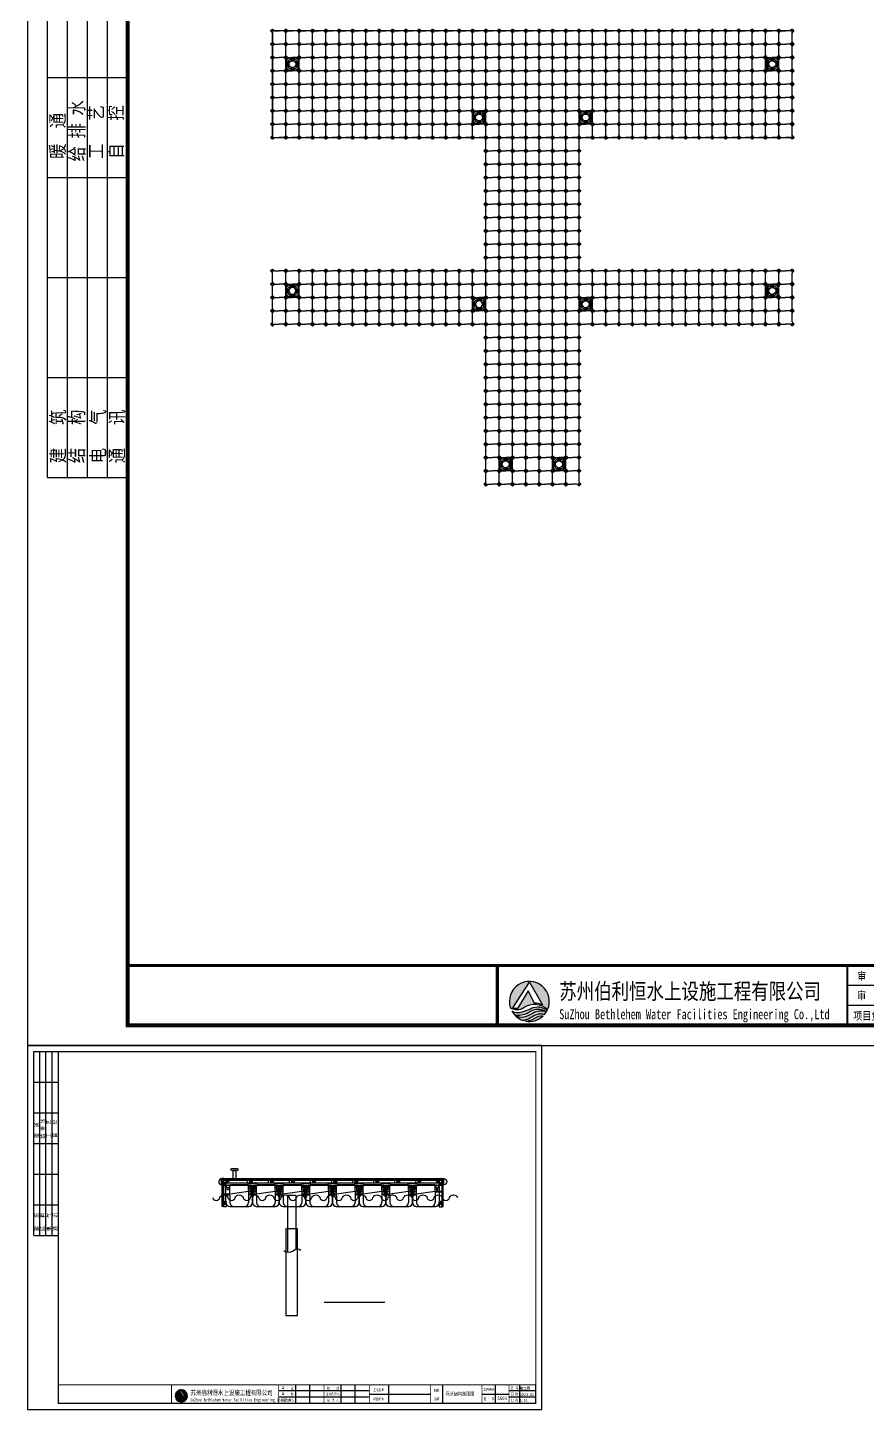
# Model space of a CAD drawing. Extents: x 140753 to 369320, y 91222 to 396627.
# Drawn here: x 244115 to 275615, y 223364 to 275173 of the extents above; entities that cross this region are included whole.
import ezdxf

# ---------------------------------------------------------------- set-up
doc = ezdxf.new("R2010")
doc.units = 0
doc.header["$LTSCALE"] = 1000
for name, color, linetype in [('DIM_SYMB', 3, 'Continuous'), ('W-_ANTICOLLISION防撞措施', 121, 'Continuous'), ('W-FLOAT_BOWL浮筒', 253, 'Continuous'), ('W-MOUNTING固定方式', 5, 'Continuous'), ('W-Water-水流线', 140, 'Continuous'), ('栏杆', 6, 'Continuous'), ('短销钉', 253, 'Continuous'), ('蓝色浮筒', 150, 'Continuous')]:
    doc.layers.add(name, color=color, linetype=linetype)
doc.layers.add('伯利恒浮筒', color=5, linetype='Continuous', lineweight=5)
doc.styles.add('-宋体', font='', dxfattribs={"width": 0.8})
doc.styles.add('_TCH_DIM', font='SIMPLEX.shx', dxfattribs={"width": 0.7, "bigfont": 'GBCBIG.shx'})
doc.styles.get("Standard").update_dxf_attribs({"font": ''})
doc.styles.add('图框', font='')
doc.styles.add('黑体', font='simhei.ttf', dxfattribs={"width": 0.8})
doc.styles.get('-宋体').set_extended_font_data('SimSun')
doc.styles.get('Standard').set_extended_font_data('SimSun')
doc.styles.get('图框').set_extended_font_data('SimSun')

# ---------------------------------------------------------------- blocks, each defined once
blk = doc.blocks.new('浮筒')
at = {"layer": '蓝色浮筒'}
blk.add_line((441, 238), (441, 238), dxfattribs=at)
for points in [[(0, 417, 0.198912), (-9, 438), (-49, 479, -0.414214), (-49, 521), (-21, 549, -0.414214), (21, 549), (62, 509, 0.198912), (83, 500), (250, 500)], [(500, 417, -0.198912), (509, 438), (549, 479, 0.414214), (549, 521), (521, 549, 0.414214), (479, 549), (438, 509, -0.198912), (417, 500), (250, 500)], [(0, 83, -0.198912), (-9, 62), (-49, 21, 0.414214), (-49, -21), (-21, -49, 0.414214), (21, -49), (62, -9, -0.198912), (83, 0), (250, 0)], [(500, 83, 0.198912), (509, 62), (549, 21, -0.414214), (549, -21), (521, -49, -0.414214), (479, -49), (438, -9, 0.198912), (417, 0), (250, 0)]]:
    blk.add_lwpolyline(points, format="xyb", dxfattribs=at)
for points in [[(0, 417), (0, 83)], [(500, 417), (500, 83)]]:
    blk.add_lwpolyline(points, dxfattribs=at)
for centre, radius, start, end in [((0, 500), 25, 101.4783, 168.5217), ((0, 525), 5, 354.2608, 185.7392), ((0, 500), 25, 11.4783, 78.5217), ((500, 500), 25, 101.4783, 168.5217), ((500, 525), 5, 354.2608, 185.7392), ((500, 500), 25, 11.4783, 78.5217), ((-25, 500), 5, 84.2608, 275.7392), ((-25, 0), 5, 84.2608, 275.7392), ((0, 500), 25, 191.4783, 258.5217), ((0, 0), 25, 101.4783, 168.5217), ((0, 475), 5, 174.2608, 5.7392), ((0, 25), 5, 354.2608, 185.7392), ((0, 500), 25, 281.4783, 348.5217), ((0, 0), 25, 11.4783, 78.5217), ((25, 500), 5, 264.2608, 95.7392), ((25, 0), 5, 264.2608, 95.7392), ((475, 500), 5, 84.2608, 275.7392), ((475, 0), 5, 84.2608, 275.7392), ((500, 500), 25, 191.4783, 258.5217), ((500, 0), 25, 101.4783, 168.5217), ((500, 475), 5, 174.2608, 5.7392), ((500, 25), 5, 354.2608, 185.7392), ((500, 500), 25, 281.4783, 348.5217), ((500, 0), 25, 11.4783, 78.5217), ((525, 500), 5, 264.2608, 95.7392), ((525, 0), 5, 264.2608, 95.7392), ((0, 0), 25, 191.4783, 258.5217), ((0, -25), 5, 174.2608, 5.7392), ((0, 0), 25, 281.4783, 348.5217), ((500, 0), 25, 191.4783, 258.5217), ((500, -25), 5, 174.2608, 5.7392), ((500, 0), 25, 281.4783, 348.5217)]:
    blk.add_arc(centre, radius, start, end, dxfattribs=at)
blk = doc.blocks.new('*U164')
at = {"layer": '蓝色浮筒', "rotation": 180.0000000383531}
blk.add_blockref('浮筒', (250, 250), dxfattribs=at)
blk = doc.blocks.new('*U165')
at = {"layer": 'W-_ANTICOLLISION防撞措施', "color": 0, "linetype": 'ByBlock', "lineweight": -2, "transparency": 16777216}
for p in [(0, 0), (500, 0), (1000, 0), (1500, 0), (2000, 0), (2500, 0), (3000, 0), (3500, 0), (4000, 0), (4500, 0), (5000, 0), (5500, 0), (6000, 0), (6500, 0), (7000, 0), (7500, 0), (8000, 0), (8500, 0), (9000, 0), (9500, 0), (10000, 0), (10500, 0), (11000, 0), (11500, 0), (12000, 0), (12500, 0), (13000, 0), (13500, 0), (14000, 0), (14500, 0), (15000, 0), (15500, 0), (16000, 0), (16500, 0), (17000, 0), (17500, 0), (18000, 0), (18500, 0), (19000, 0), (0, -500), (500, -500), (1000, -500), (1500, -500), (2000, -500), (2500, -500), (3000, -500), (3500, -500), (4000, -500), (4500, -500), (5000, -500), (5500, -500), (6000, -500), (6500, -500), (7000, -500), (7500, -500), (8000, -500), (8500, -500), (9000, -500), (9500, -500), (10000, -500), (10500, -500), (11000, -500), (11500, -500), (12000, -500), (12500, -500), (13000, -500), (13500, -500), (14000, -500), (14500, -500), (15000, -500), (15500, -500), (16000, -500), (16500, -500), (17000, -500), (17500, -500), (18000, -500), (18500, -500), (19000, -500), (0, -1000), (500, -1000), (1000, -1000), (1500, -1000), (2000, -1000), (2500, -1000), (3000, -1000), (3500, -1000), (4000, -1000), (4500, -1000), (5000, -1000), (5500, -1000), (6000, -1000), (6500, -1000), (7000, -1000), (7500, -1000), (8000, -1000), (8500, -1000), (9000, -1000), (9500, -1000), (10000, -1000), (10500, -1000), (11000, -1000), (11500, -1000), (12000, -1000), (12500, -1000), (13000, -1000), (13500, -1000), (14000, -1000), (14500, -1000), (15000, -1000), (15500, -1000), (16000, -1000), (16500, -1000), (17000, -1000), (17500, -1000), (18000, -1000), (18500, -1000), (19000, -1000), (0, -1500), (500, -1500), (1000, -1500), (1500, -1500), (2000, -1500), (2500, -1500), (3000, -1500), (3500, -1500), (4000, -1500), (4500, -1500), (5000, -1500), (5500, -1500), (6000, -1500), (6500, -1500), (7000, -1500), (7500, -1500), (8000, -1500), (8500, -1500), (9000, -1500), (9500, -1500), (10000, -1500), (10500, -1500), (11000, -1500), (11500, -1500), (12000, -1500), (12500, -1500), (13000, -1500), (13500, -1500), (14000, -1500), (14500, -1500), (15000, -1500), (15500, -1500), (16000, -1500), (16500, -1500), (17000, -1500), (17500, -1500), (18000, -1500), (18500, -1500), (19000, -1500), (0, -2000), (500, -2000), (1000, -2000), (1500, -2000), (2000, -2000), (2500, -2000), (3000, -2000), (3500, -2000), (4000, -2000), (4500, -2000), (5000, -2000), (5500, -2000), (6000, -2000), (6500, -2000), (7000, -2000), (7500, -2000), (8000, -2000), (8500, -2000), (9000, -2000), (9500, -2000), (10000, -2000), (10500, -2000), (11000, -2000), (11500, -2000), (12000, -2000), (12500, -2000), (13000, -2000), (13500, -2000), (14000, -2000), (14500, -2000), (15000, -2000), (15500, -2000), (16000, -2000), (16500, -2000), (17000, -2000), (17500, -2000), (18000, -2000), (18500, -2000), (19000, -2000), (0, -2500), (500, -2500), (1000, -2500), (1500, -2500), (2000, -2500), (2500, -2500), (3000, -2500), (3500, -2500), (4000, -2500), (4500, -2500), (5000, -2500), (5500, -2500), (6000, -2500), (6500, -2500), (7000, -2500), (7500, -2500), (8000, -2500), (8500, -2500), (9000, -2500), (9500, -2500), (10000, -2500), (10500, -2500), (11000, -2500), (11500, -2500), (12000, -2500), (12500, -2500), (13000, -2500), (13500, -2500), (14000, -2500), (14500, -2500), (15000, -2500), (15500, -2500), (16000, -2500), (16500, -2500), (17000, -2500), (17500, -2500), (18000, -2500), (18500, -2500), (19000, -2500), (0, -3000), (500, -3000), (1000, -3000), (1500, -3000), (2000, -3000), (2500, -3000), (3000, -3000), (3500, -3000), (4000, -3000), (4500, -3000), (5000, -3000), (5500, -3000), (6000, -3000), (6500, -3000), (7000, -3000), (7500, -3000), (8000, -3000), (8500, -3000), (9000, -3000), (9500, -3000), (10000, -3000), (10500, -3000), (11000, -3000), (11500, -3000), (12000, -3000), (12500, -3000), (13000, -3000), (13500, -3000), (14000, -3000), (14500, -3000), (15000, -3000), (15500, -3000), (16000, -3000), (16500, -3000), (17000, -3000), (17500, -3000), (18000, -3000), (18500, -3000), (19000, -3000), (0, -3500), (500, -3500), (1000, -3500), (1500, -3500), (2000, -3500), (2500, -3500), (3000, -3500), (3500, -3500), (4000, -3500), (4500, -3500), (5000, -3500), (5500, -3500), (6000, -3500), (6500, -3500), (7000, -3500), (7500, -3500), (8000, -3500), (8500, -3500), (9000, -3500), (9500, -3500), (10000, -3500), (10500, -3500), (11000, -3500), (11500, -3500), (12000, -3500), (12500, -3500), (13000, -3500), (13500, -3500), (14000, -3500), (14500, -3500), (15000, -3500), (15500, -3500), (16000, -3500), (16500, -3500), (17000, -3500), (17500, -3500), (18000, -3500), (18500, -3500), (19000, -3500)]:
    blk.add_blockref('*U164', p, dxfattribs=at)
blk = doc.blocks.new('*U160')
at = {"layer": '蓝色浮筒', "rotation": 180.0000000383531}
blk.add_blockref('浮筒', (250, 250), dxfattribs=at)
blk = doc.blocks.new('*U161')
at = {"layer": 'W-_ANTICOLLISION防撞措施', "color": 0, "linetype": 'ByBlock', "lineweight": -2, "transparency": 16777216}
for p in [(0, 0), (500, 0), (1000, 0), (1500, 0), (2000, 0), (2500, 0), (3000, 0), (0, -500), (500, -500), (1000, -500), (1500, -500), (2000, -500), (2500, -500), (3000, -500), (0, -1000), (500, -1000), (1000, -1000), (1500, -1000), (2000, -1000), (2500, -1000), (3000, -1000), (0, -1500), (500, -1500), (1000, -1500), (1500, -1500), (2000, -1500), (2500, -1500), (3000, -1500), (0, -2000), (500, -2000), (1000, -2000), (1500, -2000), (2000, -2000), (2500, -2000), (3000, -2000), (0, -2500), (500, -2500), (1000, -2500), (1500, -2500), (2000, -2500), (2500, -2500), (3000, -2500), (0, -3000), (500, -3000), (1000, -3000), (1500, -3000), (2000, -3000), (2500, -3000), (3000, -3000), (0, -3500), (500, -3500), (1000, -3500), (1500, -3500), (2000, -3500), (2500, -3500), (3000, -3500), (0, -4000), (500, -4000), (1000, -4000), (1500, -4000), (2000, -4000), (2500, -4000), (3000, -4000), (0, -4500), (500, -4500), (1000, -4500), (1500, -4500), (2000, -4500), (2500, -4500), (3000, -4500), (0, -5000), (500, -5000), (1000, -5000), (1500, -5000), (2000, -5000), (2500, -5000), (3000, -5000), (0, -5500), (0, -6000), (500, -5500), (500, -6000), (1000, -5500), (1000, -6000), (1500, -5500), (1500, -6000), (2000, -5500), (2000, -6000), (2500, -5500), (2500, -6000), (3000, -5500), (3000, -6000), (0, -6500), (500, -6500), (1000, -6500), (1500, -6500), (2000, -6500), (2500, -6500), (3000, -6500), (0, -7000), (500, -7000), (1000, -7000), (1500, -7000), (2000, -7000), (2500, -7000), (3000, -7000), (0, -7500), (500, -7500), (1000, -7500), (1500, -7500), (2000, -7500), (2500, -7500), (3000, -7500), (0, -8000), (500, -8000), (1000, -8000), (1500, -8000), (2000, -8000), (2500, -8000), (3000, -8000), (0, -8500), (500, -8500), (1000, -8500), (1500, -8500), (2000, -8500), (2500, -8500), (3000, -8500), (0, -9000), (500, -9000), (1000, -9000), (1500, -9000), (2000, -9000), (2500, -9000), (3000, -9000), (0, -9500), (500, -9500), (1000, -9500), (1500, -9500), (2000, -9500), (2500, -9500), (3000, -9500), (0, -10000), (500, -10000), (1000, -10000), (1500, -10000), (2000, -10000), (2500, -10000), (3000, -10000), (0, -10500), (500, -10500), (1000, -10500), (1500, -10500), (2000, -10500), (2500, -10500), (3000, -10500), (0, -11000), (500, -11000), (1000, -11000), (1500, -11000), (2000, -11000), (2500, -11000), (3000, -11000), (0, -11500), (500, -11500), (1000, -11500), (1500, -11500), (2000, -11500), (2500, -11500), (3000, -11500), (0, -12000), (500, -12000), (1000, -12000), (1500, -12000), (2000, -12000), (2500, -12000), (3000, -12000), (0, -12500), (500, -12500), (1000, -12500), (1500, -12500), (2000, -12500), (2500, -12500), (3000, -12500)]:
    blk.add_blockref('*U160', p, dxfattribs=at)
blk = doc.blocks.new('*U162')
at = {"layer": '蓝色浮筒', "rotation": 180.0000000383531}
blk.add_blockref('浮筒', (250, 250), dxfattribs=at)
blk = doc.blocks.new('*U163')
at = {"layer": 'W-_ANTICOLLISION防撞措施', "color": 0, "linetype": 'ByBlock', "lineweight": -2, "transparency": 16777216}
for p in [(0, 0), (500, 0), (1000, 0), (1500, 0), (2000, 0), (2500, 0), (3000, 0), (3500, 0), (4000, 0), (4500, 0), (5000, 0), (5500, 0), (6000, 0), (6500, 0), (7000, 0), (7500, 0), (0, -500), (500, -500), (1000, -500), (1500, -500), (2000, -500), (2500, -500), (3000, -500), (3500, -500), (4000, -500), (4500, -500), (5000, -500), (5500, -500), (6000, -500), (6500, -500), (7000, -500), (7500, -500), (0, -1000), (500, -1000), (1000, -1000), (1500, -1000), (2000, -1000), (2500, -1000), (3000, -1000), (3500, -1000), (4000, -1000), (4500, -1000), (5000, -1000), (5500, -1000), (6000, -1000), (6500, -1000), (7000, -1000), (7500, -1000), (0, -1500), (500, -1500), (1000, -1500), (1500, -1500), (2000, -1500), (2500, -1500), (3000, -1500), (3500, -1500), (4000, -1500), (4500, -1500), (5000, -1500), (5500, -1500), (6000, -1500), (6500, -1500), (7000, -1500), (7500, -1500)]:
    blk.add_blockref('*U162', p, dxfattribs=at)
blk = doc.blocks.new('*U85')
at = {"color": 8, "linetype": 'Continuous', "lineweight": 15}
for p, q in [((-1, 2), (-2, 1)), ((0, 1), (0, -1)), ((-1, -2), (-2, -1))]:
    blk.add_line(p, q, dxfattribs=at)
at = {"color": 7, "linetype": 'Continuous', "lineweight": 15}
for p, q in [((16, 1), (0, 1)), ((0, 0), (19, 0)), ((16, 1), (16, 0)), ((19, -1), (19, 0)), ((0, -1), (19, -1))]:
    blk.add_line(p, q, dxfattribs=at)
for centre, radius, start, end in [((-3, 0), 2.9, 41.3178, 318.6822), ((-3, 0), 1.45, 41.3178, 318.6822), ((0, 3), 2.82, 221.3178, 270), ((0, -3), 2.82, 90, 138.6822), ((0, 3), 1.37, 221.3178, 270), ((0, -3), 1.37, 90, 138.6822)]:
    blk.add_arc(centre, radius, start, end, dxfattribs=at)
blk = doc.blocks.new('*U87')
blk.add_lwpolyline([(-12, 0), (-12, 2.5), (12, 2.5), (12, 0)], close=True)
blk = doc.blocks.new('无头销轴_B型_D12X150')
at = {"color": 0}
for p, q in [((-72, 6), (-72, -6)), ((72, 6), (72, -6))]:
    blk.add_line(p, q, dxfattribs=at)
blk.add_lwpolyline([(-75, 4), (-75, -4), (-72, -6), (72, -6), (75, -4), (75, 4), (72, 6), (-72, 6)], close=True, dxfattribs=at)
for centre in [(-70, 0), (70, 0)]:
    blk.add_circle(centre, 1.6, dxfattribs=at)
blk = doc.blocks.new('sdf')
at = {"layer": 'W-MOUNTING固定方式', "color": 0}
for p, q in [((43285, -2497), (43283, -2500)), ((43378, -2500), (43283, -2500)), ((43283, -2574), (43283, -2500)), ((43283, -2574), (43378, -2574)), ((43283, -2574), (43285, -2577)), ((43285, -2497), (43376, -2497)), ((43376, -2577), (43285, -2577)), ((43376, -2497), (43378, -2500)), ((43378, -2574), (43376, -2577)), ((43378, -2500), (43378, -2574)), ((43108, -2622), (43108, -2815)), ((43109, -2673), (43112, -2671)), ((43109, -2764), (43109, -2673)), ((43109, -2764), (43112, -2766)), ((43112, -2671), (43112, -2766)), ((43112, -2671), (43186, -2671)), ((43186, -2766), (43112, -2766)), ((43186, -2766), (43186, -2671)), ((43186, -2671), (43189, -2673)), ((43186, -2766), (43189, -2764)), ((43189, -2673), (43189, -2764)), ((43283, -2863), (43285, -2860)), ((43378, -2863), (43283, -2863)), ((43283, -2937), (43283, -2863)), ((43283, -2937), (43378, -2937)), ((43285, -2940), (43283, -2937)), ((43285, -2860), (43376, -2860)), ((43375, -2940), (43285, -2940)), ((43375, -2940), (43378, -2937)), ((43378, -2863), (43376, -2860)), ((43378, -2863), (43378, -2937)), ((43475, -2671), (43472, -2673)), ((43472, -2764), (43472, -2673)), ((43475, -2766), (43472, -2764)), ((43475, -2671), (43475, -2766)), ((43475, -2671), (43549, -2671)), ((43549, -2766), (43475, -2766)), ((43549, -2766), (43549, -2671)), ((43552, -2674), (43549, -2671)), ((43552, -2764), (43549, -2766)), ((43552, -2674), (43552, -2764))]:
    blk.add_line(p, q, dxfattribs=at)
at = {"layer": 'W-MOUNTING固定方式', "color": 6}
for points in [[(43123, -2568), (43052, -2497, -0.414214), (43052, -2441), (43052, -2441, -0.414214), (43109, -2441), (43179, -2511)], [(43538, -2568), (43609, -2497, 0.414214), (43609, -2441), (43609, -2441, 0.414214), (43552, -2441), (43482, -2511)], [(43123, -2870), (43052, -2941, 0.414214), (43052, -2997), (43052, -2997, 0.414214), (43109, -2997), (43179, -2927)], [(43538, -2870), (43609, -2941, -0.414214), (43609, -2997), (43609, -2997, -0.414214), (43552, -2997), (43482, -2927)]]:
    blk.add_lwpolyline(points, format="xyb", dxfattribs=at)
at = {"layer": 'W-MOUNTING固定方式'}
for points in [[(43194, -2941), (43467, -2941), (43553, -2856), (43553, -2582), (43467, -2496), (43194, -2496), (43108, -2582), (43108, -2856)], [(43219, -2881), (43442, -2881), (43493, -2831), (43493, -2607), (43442, -2556), (43219, -2556), (43168, -2607), (43168, -2831)]]:
    blk.add_lwpolyline(points, close=True, dxfattribs=at)
at = {"layer": 'W-MOUNTING固定方式', "color": 0}
for points in [[(43272, -2496), (43272, -2537), (43272, -2557), (43281, -2557), (43281, -2537), (43281, -2496)], [(43380, -2496), (43380, -2537), (43380, -2557), (43389, -2557), (43389, -2537), (43389, -2496)], [(43108, -2669), (43149, -2669), (43169, -2669), (43169, -2660), (43149, -2660), (43108, -2660)], [(43108, -2777), (43149, -2777), (43169, -2777), (43169, -2768), (43149, -2768), (43108, -2768)], [(43281, -2941), (43281, -2900), (43281, -2880), (43272, -2880), (43272, -2900), (43272, -2941)], [(43389, -2941), (43389, -2900), (43389, -2880), (43380, -2880), (43380, -2900), (43380, -2941)], [(43553, -2660), (43512, -2660), (43492, -2660), (43492, -2669), (43512, -2669), (43553, -2669)], [(43553, -2768), (43512, -2768), (43492, -2768), (43492, -2777), (43512, -2777), (43553, -2777)]]:
    blk.add_lwpolyline(points, dxfattribs=at)
at = {"layer": 'W-MOUNTING固定方式', "color": 5}
for centre in [(43080, -2469), (43580, -2469), (43080, -2969), (43580, -2969)]:
    blk.add_circle(centre, 7, dxfattribs=at)
at = {"layer": 'W-MOUNTING固定方式'}
for radius in [136, 130]:
    blk.add_circle((43330, -2719), radius, dxfattribs=at)
at = {"layer": 'W-MOUNTING固定方式', "color": 0}
for name, p in [('无头销轴_B型_D12X150', (43330, -2537)), ('*U85', (43143, -2788)), ('*U87', (43512, -2660))]:
    blk.add_blockref(name, p, dxfattribs=at)
for name, p, rotation in [('*U85', (43261, -2531), 270.0000000000001), ('*U87', (43272, -2537), 90.00000000000004), ('*U87', (43149, -2777), 180), ('无头销轴_B型_D12X150', (43149, -2719), 90), ('无头销轴_B型_D12X150', (43330, -2900), 180), ('*U87', (43389, -2900), 270), ('*U85', (43400, -2906), 90.00000000000001), ('*U85', (43518, -2649), 180), ('无头销轴_B型_D12X150', (43512, -2719), 270)]:
    blk.add_blockref(name, p, dxfattribs=dict(at, rotation=rotation))
at = {"layer": 'W-MOUNTING固定方式', "color": 0, "xscale": -1}
for name, p, rotation in [('*U87', (43389, -2537), 270.0000000000001), ('*U85', (43400, -2531), 90.00000000000007), ('*U85', (43143, -2649), 180), ('*U85', (43261, -2906), 270), ('*U87', (43272, -2900), 90), ('*U87', (43512, -2777), 180)]:
    blk.add_blockref(name, p, dxfattribs=dict(at, rotation=rotation))
for name, p in [('*U87', (43149, -2660)), ('*U85', (43518, -2788))]:
    blk.add_blockref(name, p, dxfattribs=at)
blk = doc.blocks.new('*U166')
at = {"layer": '蓝色浮筒', "rotation": 180.0000000383531}
blk.add_blockref('浮筒', (250, 250), dxfattribs=at)
blk = doc.blocks.new('*U167')
at = {"layer": 'W-_ANTICOLLISION防撞措施', "color": 0, "linetype": 'ByBlock', "lineweight": -2, "transparency": 16777216}
for p in [(0, 0), (500, 0), (1000, 0), (1500, 0), (2000, 0), (2500, 0), (3000, 0), (3500, 0), (4000, 0), (4500, 0), (5000, 0), (5500, 0), (6000, 0), (6500, 0), (7000, 0), (7500, 0), (0, -500), (500, -500), (1000, -500), (1500, -500), (2000, -500), (2500, -500), (3000, -500), (3500, -500), (4000, -500), (4500, -500), (5000, -500), (5500, -500), (6000, -500), (6500, -500), (7000, -500), (7500, -500), (0, -1000), (500, -1000), (1000, -1000), (1500, -1000), (2000, -1000), (2500, -1000), (3000, -1000), (3500, -1000), (4000, -1000), (4500, -1000), (5000, -1000), (5500, -1000), (6000, -1000), (6500, -1000), (7000, -1000), (7500, -1000), (0, -1500), (500, -1500), (1000, -1500), (1500, -1500), (2000, -1500), (2500, -1500), (3000, -1500), (3500, -1500), (4000, -1500), (4500, -1500), (5000, -1500), (5500, -1500), (6000, -1500), (6500, -1500), (7000, -1500), (7500, -1500)]:
    blk.add_blockref('*U166', p, dxfattribs=at)
blk = doc.blocks.new('$TITLEBLK$00000187')
h = blk.add_hatch(color=140)
h.dxf.hatch_style = 1
h.paths.add_polyline_path([(-294.3, 4.5, 0.294083), (-290.89, 4.48, -0.363756), (-284.97, 3.96, 1.450144)])
h.paths.add_polyline_path([(-289.53, 10.8), (-286.23, 5.12, 0.101723), (-288.23, 5.58), (-289.84, 8.66), (-292.52, 4.26, -0.081837), (-293.64, 4.38)], flags=16)
h = blk.add_hatch(color=174)
h.paths.add_polyline_path([(-285.05, 3.78, 0.296692), (-289.05, 4.29, -0.04264), (-291.3, 3.4, -0.209747), (-293.92, 3.62, 0.179915), (-291.3, 1.33, 0.169783), (-289.28, 1.97, -0.05744), (-287.69, 2.74, -0.214092), (-285.77, 2.71, 0.064571)])
h.paths.add_polyline_path([(-288.71, 3.03, -0.084014), (-290.89, 2.08, -0.271733), (-292.96, 2.61, 0.071966), (-291.58, 2.64, 0.098278), (-289.75, 3.23, -0.072406), (-288.51, 3.9, -0.088156), (-286.96, 4.07, -0.181988), (-285.56, 3.48, 0.206106)], flags=16)
blk.add_hatch(color=174).paths.add_polyline_path([(-286.08, 2.39, 0.189728), (-288.25, 1.81, -0.126537), (-290.52, 1.1, 0.245013)])
for p, q in [((-196, 0), (-196, 15)), ((-184.5, 0), (-184.5, 15)), ((-159, 0), (-159, 15)), ((-147.5, 0), (-147.5, 15)), ((-120, 0), (-120, 15)), ((-76, 0), (-76, 15)), ((-33, 0), (-33, 15)), ((-13, 0), (-13, 15)), ((0, 0), (0, 15)), ((-136, 10), (-210, 10)), ((-136, 7.5), (-86, 7.5)), ((-44, 7.5), (-22, 7.5)), ((0, 10), (-22, 10)), ((-136, 5), (-210, 5)), ((0, 5), (-22, 5))]:
    blk.add_line(p, q)
for points, const_width in [([(-297.54, 0), (-297.54, 15), (0, 15)], 0.8), ([(-210, 0), (-210, 15)], 0.5), ([(-173, 0), (-173, 15)], 0.5), ([(-136, 0), (-136, 15)], 0.5), ([(-86, 0), (-86, 15)], 0.5), ([(-44, 0), (-44, 15)], 0.5), ([(-22, 0), (-22, 15)], 0.5)]:
    blk.add_lwpolyline(points, dxfattribs=dict(const_width=const_width))
for points in [[(-294.3, 4.5, 0.294083), (-290.89, 4.48, -0.363756), (-284.97, 3.96, 1.450144)], [(-293.64, 4.38), (-289.53, 10.8), (-286.23, 5.12, 0.101723), (-288.23, 5.58), (-289.84, 8.66), (-292.52, 4.26, -0.081837)]]:
    blk.add_lwpolyline(points, format="xyb", close=True)
for points in [[(-293.92, 3.62, 0.209747), (-291.3, 3.4, 0.04264), (-289.05, 4.29, -0.296692), (-285.05, 3.78)], [(-292.96, 2.61, 0.071966), (-291.58, 2.64, 0.098278), (-289.75, 3.23, -0.072406), (-288.51, 3.9, -0.088156), (-286.96, 4.07, -0.181988), (-285.56, 3.48, 0.206106), (-288.71, 3.03, -0.084014), (-290.89, 2.08, -0.271733), (-292.96, 2.61)], [(-291.3, 1.33, 0.169783), (-289.28, 1.97, -0.05744), (-287.69, 2.74, -0.214092), (-285.77, 2.71, -0.214092)], [(-290.52, 1.1, 0.126537), (-288.25, 1.81, -0.189728), (-286.08, 2.39, -0.189728)]]:
    blk.add_lwpolyline(points, format="xyb")
for start, end in [(208.4706, 249.2676), (318.8384, 333.6165), (258.5751, 313.6432)]:
    blk.add_arc((-289.53, 6), 5, start, end)
at = {"style": '图框'}
for s, height, width, p in [('苏州伯利恒水上设施工程有限公司', 4, 0.8, (-282.06, 6.56)), ('审    定', 2, 0.8, (-207.53, 11.34)), ('校    对', 2, 0.8, (-170.43, 11.27)), ('工程名称', 2, 0.8, (-132.8, 9.86)), ('图纸', 2, 0.8, (-83.31, 9.46)), ('工程编号', 2, 0.8, (-42.79, 10.08)), ('阶 段', 2, 0.8, (-20.12, 11.27)), ('审    核', 2, 0.8, (-207.55, 6.48)), ('设计负责人', 2, 0.8, (-171.62, 6.48)), ('日 期', 2, 0.8, (-20.31, 6.48)), ('SuZhou Bethlehem Water Facilities Engineering Co.,Ltd ', 2.5, 0.75, (-282.06, 1.57)), ('项目负责人', 2, 0.8, (-208.49, 1.42)), ('设 计 人', 2, 0.8, (-170.33, 1.42)), ('项目名称', 2, 0.8, (-132.8, 2.36)), ('名称', 2, 0.8, (-83.31, 2.46)), ('图   号', 2, 0.8, (-42.46, 2.6)), ('比 例', 2, 0.8, (-20.27, 1.42))]:
    blk.add_text(s, height=height, dxfattribs=dict(at, width=width)).set_placement(p)
for tag, p in [('审定人', (-193.68, 10.95)), ('校对', (-155.51, 10.92)), ('审核人', (-193.68, 6.03)), ('设计负责人', (-158.64, 6.23)), ('项目负责人', (-195.69, 1.11)), ('设计人', (-156.48, 1.18))]:
    blk.add_attdef(tag, p, '', height=3)
for tag, p, height, style, width in [('工程名称', (-115.66, 9.53), 3, '-宋体', 0.8), ('阶段', (-12.96, 10.81), 2.5, '黑体', 0.8), ('图名', (-73.67, 6.22), 3, '-宋体', 0.8), ('日期', (-12.96, 5.8), 2.5, '黑体', 0.8), ('项目名称', (-115.65, 1.97), 3, '-宋体', 0.8), ('图号', (-31.44, 2.55), 3, '_TCH_DIM', 0.7), ('比例', (-12.96, 1.14), 2.5, '黑体', 0.8)]:
    blk.add_attdef(tag, p, '', height=height, dxfattribs=dict(style=style, width=width))
blk = doc.blocks.new('$TITLEBLK$00000095')
for p, q in [((-150, 20), (-150, 0)), ((-150, 20), (0, 20)), ((-125, 20), (-125, 0)), ((-100, 20), (-100, 0)), ((-75, 20), (-75, 0)), ((-75, 20), (-75, 0)), ((-50, 20), (-50, 0)), ((-25, 20), (-25, 0)), ((0, 20), (0, 0)), ((-150, 15), (-75, 15)), ((-75, 15), (0, 15)), ((-150, 10), (-75, 10)), ((-75, 10), (0, 10)), ((-150, 5), (-75, 5)), ((-75, 5), (0, 5))]:
    blk.add_line(p, q)
at = {"width": 0.8}
for s, p in [('建   筑', (-146.45, 15.65)), ('暖  通', (-70.35, 15.73)), ('结   构', (-146.45, 10.91)), ('给 排 水', (-71.03, 10.9)), ('电   气', (-146.45, 5.65)), ('工   艺', (-70.35, 6.13)), ('通   讯', (-146.45, 0.88)), ('自   控', (-70.35, 1.24))]:
    blk.add_text(s, height=3.509, dxfattribs=at).set_placement(p)
blk = doc.blocks.new('rgthtyjyuk')
blk.add_lwpolyline([(0, 0), (420, 0), (420, 297), (0, 297)], close=True)
at = {"const_width": 1}
blk.add_lwpolyline([(25, 5), (415, 5), (415, 292), (25, 292)], close=True, dxfattribs=at)
at = {"const_width": 0.8}
blk.add_lwpolyline([(415, 20), (25, 20)], dxfattribs=at)
at = {"rotation": 90}
blk.add_blockref('$TITLEBLK$00000095', (25, 292), dxfattribs=at)
blk = doc.blocks.new('blhft')
blk.add_lwpolyline([(-180, 0), (180, 0, 0.414214), (250, 70), (250, 270), (298, 270, 0.414214), (302, 274), (302, 284, 0.414214), (298, 288), (250, 288), (250, 375, 0.414214), (230, 395), (208, 395), (208, 397), (0, 407), (-208, 397), (-208, 395), (-230, 395, 0.414214), (-250, 375), (-250, 234), (-298, 234, 0.414214), (-302, 230), (-302, 220, 0.414214), (-298, 216), (-250, 216), (-250, 70), (-249, 60), (-246, 47), (-242, 37), (-235, 26), (-227, 18), (-220, 13), (-212, 8), (-204, 4), (-197, 2), (-188, 0)], format="xyb", close=True)
at = {"layer": 'W-FLOAT_BOWL浮筒'}
for p, q in [((-250, 234), (-250, 375)), ((-230, 395), (230, 395)), ((-208, 397), (208, 397)), ((-208, 397), (-208, 395)), ((-174, 244), (-174, 375)), ((174, 280), (-174, 226)), ((174, 298), (174, 375)), ((174, 280), (302, 280)), ((174, 260), (174, 70)), ((184, 288), (298, 288)), ((184, 270), (298, 270)), ((208, 397), (208, 395)), ((250, 375), (250, 288)), ((250, 270), (250, 70)), ((-302, 226), (-174, 226)), ((-298, 234), (-184, 234)), ((-298, 216), (-184, 216)), ((-250, 70), (-250, 216)), ((-180, 0), (180, 0)), ((-174, 206), (-174, 70))]:
    blk.add_line(p, q, dxfattribs=at)
at = {"layer": 'W-FLOAT_BOWL浮筒', "ltscale": 0.5}
for p, q in [((302, 284), (302, 274)), ((-302, 230), (-302, 220))]:
    blk.add_line(p, q, dxfattribs=at)
at = {"layer": 'W-FLOAT_BOWL浮筒'}
for centre, radius, start, end in [((-230, 375), 20, 90, 180), ((0, -1768), 2175, 84.5043, 95.4957), ((-154, 375), 20, 90, 180), ((154, 375), 20, 0, 90), ((184, 298), 10, 180, 270), ((184, 260), 10, 90, 180), ((230, 375), 20, 0, 90), ((298, 274), 4, 270, 0), ((-298, 220), 4, 180, 270), ((-180, 70), 70, 180, 270), ((-184, 244), 10, 270, 0), ((-184, 206), 10, 0, 90), ((-104, 70), 70, 180, 270), ((104, 70), 70, 270, 0), ((180, 70), 70, 270, 0)]:
    blk.add_arc(centre, radius, start, end, dxfattribs=at)
at = {"layer": 'W-FLOAT_BOWL浮筒', "ltscale": 0.5}
for centre, start, end in [((298, 284), 0, 90), ((-298, 230), 90, 180)]:
    blk.add_arc(centre, 4, start, end, dxfattribs=at)
at = {"layer": 'W-FLOAT_BOWL浮筒', "extrusion": (0, 0, -1)}
blk.add_ellipse((-212, 375), major_axis=(-30.4, 0), ratio=0.921809, start_param=3.141593, end_param=6.283185, dxfattribs=at)
at = {"layer": 'W-FLOAT_BOWL浮筒'}
blk.add_ellipse((-212, 320), major_axis=(-16, 0), ratio=0.75, dxfattribs=at)
blk.add_ellipse((212, 375), major_axis=(30.4, 0.1), ratio=0.921809, start_param=3.141593, end_param=6.283185, dxfattribs=at)
at = {"layer": 'W-FLOAT_BOWL浮筒', "extrusion": (0, 0, -1)}
blk.add_ellipse((212, 320), major_axis=(16, 0), ratio=0.75, dxfattribs=at)
blk = doc.blocks.new('dxd')
at = {"layer": '短销钉', "lineweight": 13}
for p, q in [((-86, 227), (-56, 200)), ((-79, 244), (79, 244)), ((-78, 244), (-78, 246)), ((-78, 246), (78, 246)), ((-52, 180), (-52, 193)), ((-49, 153), (-28, 136)), ((-43, 197), (42, 197)), ((-29, 39), (-29, 45)), ((-26, 48), (-24, 48)), ((-24, 30), (-24, 128)), ((-24, 30), (24, 30)), ((-24, 30), (-18, 2)), ((-19, 133), (19, 133)), ((-16, 0), (16, 0)), ((-6, 39), (-6, 44)), ((6, 39), (6, 44)), ((24, 30), (18, 2)), ((24, 30), (24, 128)), ((26, 48), (24, 48)), ((49, 153), (28, 136)), ((29, 39), (29, 45)), ((52, 180), (52, 193)), ((86, 227), (56, 200)), ((78, 244), (78, 246))]:
    blk.add_line(p, q, dxfattribs=at)
at = {"layer": '短销钉', "lineweight": 13, "ltscale": 0.1}
for p, q in [((-18, 2), (-18, 0)), ((-18, 0), (-16, 0)), ((16, 0), (18, 0)), ((18, 2), (18, 0))]:
    blk.add_line(p, q, dxfattribs=at)
at = {"layer": '短销钉', "lineweight": 13}
for centre, radius, start, end in [((-79, 234), 10, 90, 228.0009), ((0, -1254), 1503, 87.0435, 92.9565), ((-44, 170), 13.5, 126.5657, 231), ((-62, 193), 10, 0, 48.0009), ((-35, 154), 31.4, 56.4166, 122.8531), ((-43, 161), 10, 184.1479, 231), ((-34, 186), 31.4, 236.1381, 303.5569), ((-26, 45), 3, 90, 180), ((-34, 128), 10, 0, 51), ((-16, 2), 2.5, 191.3099, 270), ((-25, 170), 13.5, 308.3696, 51.9011), ((-3, 44), 3, 115.3769, 180), ((0, 38), 10, 64.6231, 115.3769), ((3, 44), 3, 0, 64.6231), ((25, 170), 13.5, 128.0989, 231.6304), ((16, 2), 2.5, 270, 348.6901), ((35, 155), 31.3, 57.1287, 123.6019), ((34, 186), 31.4, 236.4385, 303.8665), ((34, 128), 10, 129, 180), ((26, 45), 3, 0, 90), ((42, 161), 10, 309, 355.8521), ((62, 193), 10, 131.9991, 180), ((44, 170), 13.5, 309, 53.4343), ((79, 234), 10, 311.9991, 90)]:
    blk.add_arc(centre, radius, start, end, dxfattribs=at)
for centre, major_axis, start_param, end_param in [((-23, 39), (0, -9), 4.712389, 6.115737), ((0, 39), (0, 9), 1.570796, 4.712389)]:
    blk.add_ellipse(centre, major_axis=major_axis, ratio=0.666667, start_param=start_param, end_param=end_param, dxfattribs=at)
at = {"layer": '短销钉', "lineweight": 13, "extrusion": (0, 0, -1)}
blk.add_ellipse((23, 39), major_axis=(0, -9), ratio=0.666667, start_param=4.712389, end_param=6.115737, dxfattribs=at)
blk = doc.blocks.new('*U254')
at = {"layer": '短销钉'}
blk.add_blockref('dxd', (0, -124.25), dxfattribs=at)
blk = doc.blocks.new('*U256')
at = {"layer": '栏杆', "color": 0, "linetype": 'ByBlock', "lineweight": -2, "transparency": 16777216}
for p in [(0, 0), (500, 0), (1000, 0), (1500, 0), (2000, 0)]:
    blk.add_blockref('*U254', p, dxfattribs=at)
blk = doc.blocks.new('asafsdfsdfg')
at = {"layer": '栏杆', "true_color": 0xcd6928, "transparency": 33554687}
h = blk.add_hatch(dxfattribs=at)
h.set_pattern_fill('木材', color=32, scale=2, angle=313)
h.set_pattern_definition([(3, (0, 0), (17.15719216, 8.91014911), [120, -16, 40, -8]), (3, (10.182, -5.054), (-8.54589085, 10.2067306), [24, -2.64, 48, -6]), (3, (7.701, 1.712), (41.26246792, 7.529830086), [64, -11.2, 32, -8])])
h.paths.add_polyline_path([(371545, 305559), (371595, 305559), (371595, 305609), (371545, 305609)])
blk.add_lwpolyline([(371545, 305559), (371595, 305559), (371595, 305609), (371545, 305609)], close=True)
blk = doc.blocks.new('*U257')
at = {"layer": 'W-Water-水流线'}
blk.add_lwpolyline([(-144, 5, 0.836859), (-8, 5, -0.620574), (144, 5, -0.539347)], format="xyb", dxfattribs=at)
blk = doc.blocks.new('*U258')
at = {"layer": '栏杆', "color": 0, "linetype": 'ByBlock', "lineweight": -2, "transparency": 16777216}
for p in [(0, 0), (287, 0), (574, 0), (862, 0), (1149, 0), (1436, 0), (1723, 0), (2011, 0), (2298, 0), (2585, 0), (2872, 0), (3159, 0), (3447, 0), (3734, 0), (4021, 0), (4308, 0)]:
    blk.add_blockref('*U257', p, dxfattribs=at)
blk = doc.blocks.new('sdfsdfsdgffh')
at = {"true_color": 0xcd6928, "transparency": 33554687}
h = blk.add_hatch(dxfattribs=at)
h.set_pattern_fill('ANSI37', color=32, scale=10)
h.set_pattern_definition([(45, (0, 0), (-11.22532015, 11.22532015), []), (135, (0, 0), (-11.22532015, -11.22532015), [])])
h.paths.add_polyline_path([(361159, 257743), (361184, 257743), (361184, 257221), (361159, 257221)])
h = blk.add_hatch(dxfattribs=at)
h.set_pattern_fill('ANSI37', color=32, scale=10)
h.set_pattern_definition([(45, (-10268.456, -47890.938), (-11.22532015, 11.22532015), []), (135, (-10268.456, -47890.938), (-11.22532015, -11.22532015), [])])
h.paths.add_polyline_path([(361184, 257718), (365284, 257718), (365284, 257743), (361184, 257743)])
h = blk.add_hatch(dxfattribs=at)
h.set_pattern_fill('ANSI37', color=32, scale=10)
h.set_pattern_definition([(45, (265.25, 0), (-11.22532015, 11.22532015), []), (135, (265.25, 0), (-11.22532015, -11.22532015), [])])
h.paths.add_polyline_path([(365309, 257743), (365284, 257743), (365284, 257221), (365309, 257221)])
for p, q in [((362551, 257430), (362386, 257430)), ((362386, 257430), (362386, 256368)), ((362551, 256427), (362551, 257430))]:
    blk.add_line(p, q)
for points in [[(361345, 257933), (361441, 257933, -1), (361441, 257898), (361345, 257898, -1), (361345, 257933, 0.196088)], [(362315, 256397, 0.33307), (362492, 256395, -0.393376), (362639, 256404, -7.943118)]]:
    blk.add_lwpolyline(points, format="xyb")
for points in [[(361368, 257898), (361415, 257898), (361415, 257743), (361368, 257743)], [(361148, 257743), (361159, 257743), (361159, 257628), (361148, 257628)], [(361159, 257743), (361184, 257743), (361184, 257221), (361159, 257221)], [(361184, 257718), (365284, 257718), (365284, 257743), (361184, 257743)], [(361184, 257668), (361234, 257668), (361234, 257718), (361184, 257718)], [(361234, 257668), (365234, 257668), (365234, 257718), (361234, 257718)], [(361342, 257743), (361441, 257743), (361441, 257718), (361342, 257718)], [(361629, 257668), (361679, 257668), (361679, 257718), (361629, 257718)], [(362024, 257668), (362074, 257668), (362074, 257718), (362024, 257718)], [(362419, 257668), (362469, 257668), (362469, 257718), (362419, 257718)], [(362814, 257668), (362864, 257668), (362864, 257718), (362814, 257718)], [(363209, 257668), (363259, 257668), (363259, 257718), (363209, 257718)], [(363604, 257668), (363654, 257668), (363654, 257718), (363604, 257718)], [(363999, 257668), (364049, 257668), (364049, 257718), (363999, 257718)], [(364394, 257668), (364444, 257668), (364444, 257718), (364394, 257718)], [(364789, 257668), (364839, 257668), (364839, 257718), (364789, 257718)], [(365234, 257668), (365284, 257668), (365284, 257718), (365234, 257718)], [(365309, 257743), (365284, 257743), (365284, 257221), (365309, 257221)], [(365320, 257743), (365309, 257743), (365309, 257628), (365320, 257628)], [(361184, 257269), (361234, 257269), (361234, 257219), (361184, 257219)], [(365284, 257269), (365234, 257269), (365234, 257219), (365284, 257219)], [(362355, 255180), (362574, 255180), (362574, 256808), (362355, 256808)]]:
    blk.add_lwpolyline(points, close=True)
for points in [[(361191, 257747), (361156, 257747, 0.938238), (361148, 257628), (361148, 257743), (361191, 257743)], [(365278, 257747), (365313, 257747, -0.938238), (365320, 257628), (365320, 257743), (365278, 257743)]]:
    blk.add_lwpolyline(points, format="xyb", close=True)
at = {"layer": 'DIM_SYMB', "const_width": 20}
blk.add_lwpolyline([(363073, 255427), (364218, 255427)], dxfattribs=at)
for p in [(-10361, -47941), (-10311, -47891), (-9866, -47891), (-9471, -47891), (-9076, -47891), (-8681, -47891), (-8286, -47891), (-7891, -47891), (-7496, -47891), (-7101, -47891), (-6706, -47891), (-6361, -47891)]:
    blk.add_blockref('asafsdfsdfg', p)
at = {"xscale": -1}
blk.add_blockref('asafsdfsdfg', (736829, -47941), dxfattribs=at)
at = {"xscale": -1, "rotation": 180}
blk.add_blockref('asafsdfsdfg', (-10361, 562879), dxfattribs=at)
at = {"rotation": 180}
blk.add_blockref('asafsdfsdfg', (736829, 562879), dxfattribs=at)
at = {"layer": '伯利恒浮筒'}
for p in [(361482, 257226), (361982, 257226), (362482, 257226), (362982, 257226), (363482, 257226), (363982, 257226), (364482, 257226), (364982, 257226)]:
    blk.add_blockref('blhft', p, dxfattribs=at)
at = {"layer": '栏杆'}
for name, p in [('*U256', (362732, 257536)), ('*U258', (361126, 257388))]:
    blk.add_blockref(name, p, dxfattribs=at)
at = {"layer": '短销钉'}
for p in [(361732, 257411), (362232, 257411)]:
    blk.add_blockref('dxd', p, dxfattribs=at)

msp = doc.modelspace()

# ---------------------------------------------------------------- linework, layer by layer
msp.add_lwpolyline([(253298.6, 271052.6), (272798.6, 271052.6), (272798.6, 275052.6), (253298.6, 275052.6)], close=True)

# ---------------------------------------------------------------- block references
for name, p, xscale, yscale, zscale in [('rgthtyjyuk', (244114.9, 237008.2), 150, 150, 150), ('rgthtyjyuk', (244114.9, 223364.1), 45.93972883033705, 45.93972883033705, 45.93972883033705), ('sdfsdfsdgffh', (-470910.1, -283476.8), 2, 2, 2)]:
    msp.add_blockref(name, p, dxfattribs=dict(xscale=xscale, yscale=yscale, zscale=zscale))
for p in [(210718.2, 276521.5), (228718.2, 276521.5), (217718.2, 274521.5), (221718.2, 274521.5), (228718.2, 268021.5), (221718.2, 267521.5), (218718.2, 261521.5), (220718.2, 261521.5)]:
    msp.add_blockref('sdf', p)
at = {"xscale": -1}
for p in [(297379, 268021.5), (304379, 267521.5)]:
    msp.add_blockref('sdf', p, dxfattribs=at)
ref = msp.add_blockref('$TITLEBLK$00000187', (306364.9, 237758.2), dxfattribs=dict(xscale=150, yscale=150, zscale=150))
ref.add_attrib('图名', '码头二平面图', (295314.9, 238691.9), dxfattribs={"color": 3, "height": 450, "style": '-宋体', "width": 0.8})
ref.add_attrib('图号', 'SG02', (301649.4, 238140.2), dxfattribs={"color": 3, "height": 450, "style": '黑体', "width": 0.8})
ref.add_attrib('日期', '2023.12', (304414.9, 238628.7), dxfattribs={"color": 3, "height": 375, "style": '黑体', "width": 0.8})
ref.add_attrib('阶段', '施工图', (304414.9, 239379.9), dxfattribs={"color": 3, "height": 375, "style": '黑体', "width": 0.8})
ref.add_attrib('比例', '1:100', (304414.9, 237929.9), dxfattribs={"color": 3, "height": 375, "style": '黑体', "width": 0.75})
ref = msp.add_blockref('$TITLEBLK$00000187', (263179.9, 223593.8), dxfattribs=dict(xscale=45.93972883033705, yscale=45.93972883033705, zscale=45.93972883033705))
ref.add_attrib('图名', '码头结构剖面图', (259795.7, 223879.8), dxfattribs={"color": 3, "height": 137.82, "style": '-宋体', "width": 0.8})
ref.add_attrib('图号', 'SG03', (261735.7, 223710.8), dxfattribs={"color": 3, "height": 137.82, "style": '黑体', "width": 0.8})
ref.add_attrib('日期', '2023.12', (262582.7, 223860.4), dxfattribs={"color": 3, "height": 114.85, "style": '黑体', "width": 0.8})
ref.add_attrib('阶段', '施工图', (262582.7, 224090.5), dxfattribs={"color": 3, "height": 114.85, "style": '黑体', "width": 0.8})
ref.add_attrib('比例', '1:50', (262582.7, 223646.4), dxfattribs={"color": 3, "height": 114.85, "style": '黑体', "width": 0.75})
at = {"layer": 'W-_ANTICOLLISION防撞措施'}
for name, p in [('*U165', (253548.6, 274802.6)), ('*U161', (261548.6, 270802.6)), ('*U167', (253548.6, 265802.6)), ('*U163', (265048.6, 265802.6))]:
    msp.add_blockref(name, p, dxfattribs=at)

doc.saveas('drawing.dxf')
